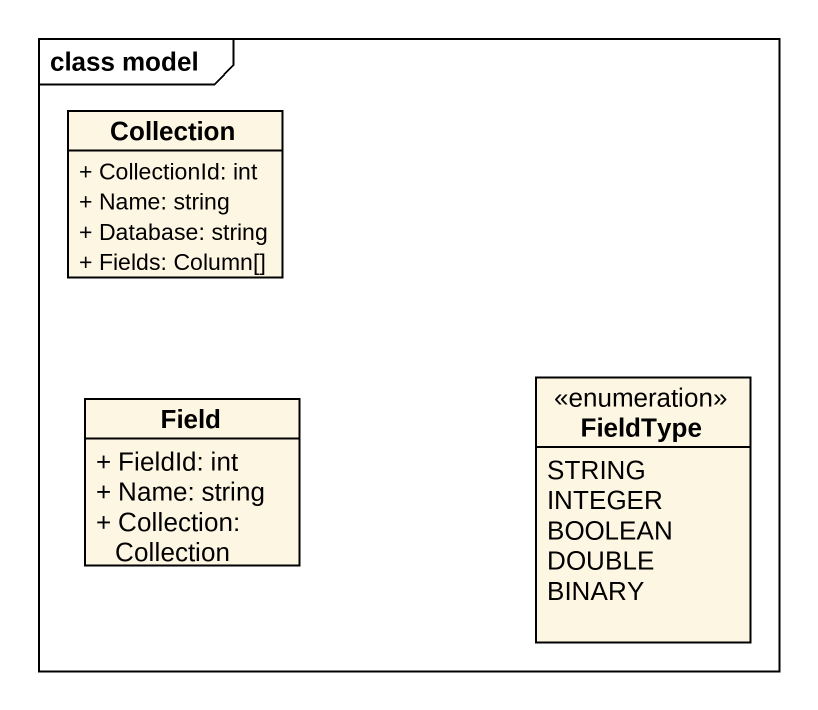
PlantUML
@startuml
mainframe class model
hide circle
hide empty members
skinparam classAttributeIconSize 0
class Collection {
  + CollectionId: int
  + Name: string
  + Database: string
  + Fields: Column[]
}
enum FieldType {
  STRING
  INTEGER
  BOOLEAN
  DOUBLE
  BINARY
}
class Field {
  + FieldId: int
  + Name: string
  + Collection: Collection
}
@enduml
